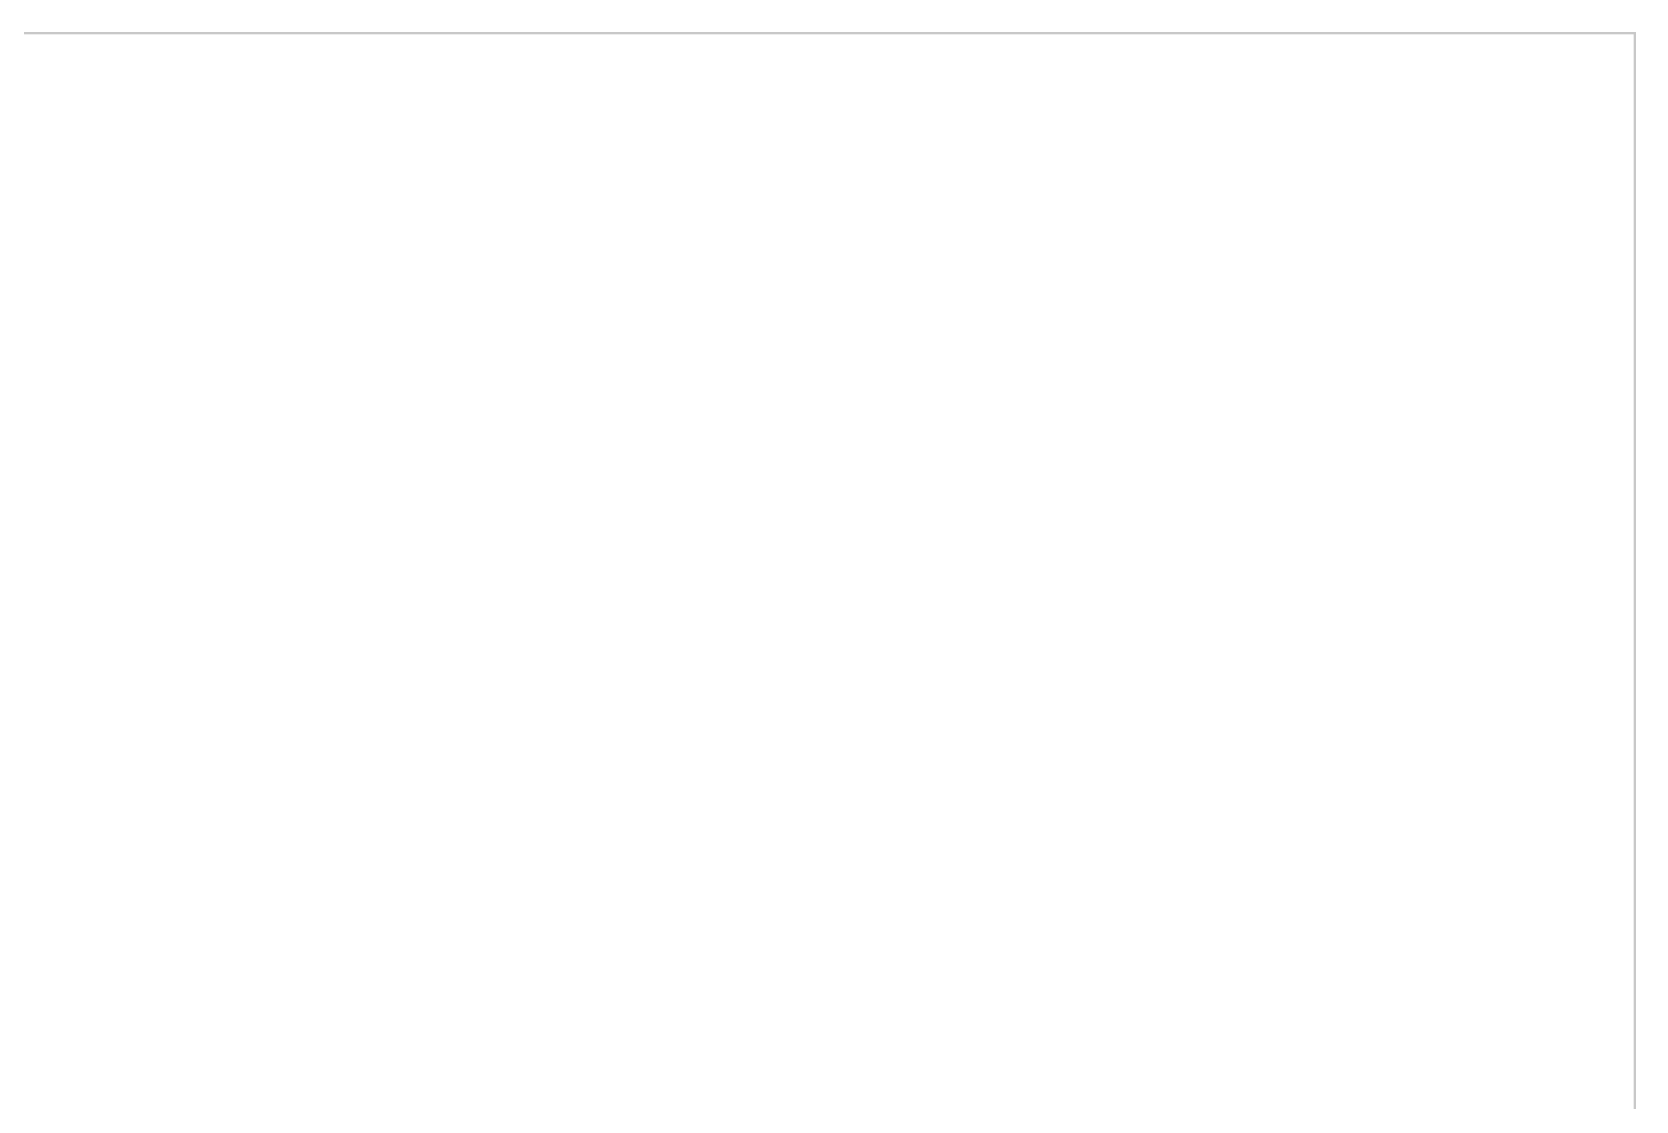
# Model space of a CAD drawing. Header units: inches. Extents: x 0 to 75.3, y 0 to 50.2.
# Drawn here: x 37.66 to 75.33, y 25.1 to 50.19 of the extents above; entities that cross this region are included whole.
import ezdxf
from ezdxf.enums import TextEntityAlignment as Align

# ---------------------------------------------------------------- set-up
doc = ezdxf.new("R2010")
doc.units = ezdxf.units.IN
doc.header["$MEASUREMENT"] = 0
doc.styles.get("Standard").update_dxf_attribs({"font": 'romans.shx'})

# ---------------------------------------------------------------- blocks, each defined once
blk = doc.blocks.new('S&L Title Block V2')
at = {"color": 2}
for points in [[(0, 22.587), (0.025, 22.562), (33.9, 22.587), (33.875, 22.562)], [(33.9, 22.587), (33.875, 22.562), (33.9, 0.012), (33.875, 0.012)]]:
    blk.add_trace(points, dxfattribs=at)
for tag, height, p in [('TITLE#1', 0.15, (31.11, 1.739)), ('TITLE#2', 0.1, (31.129, 1.58))]:
    blk.add_attdef(tag, text='', height=height).set_placement(p, align=Align.CENTER)
for tag, p, height in [('DRAWNBY', (28.968, 0.735), 0.1), ('SCALE', (30.644, 0.731), 0.1), ('CHKBY', (28.975, 0.429), 0.1), ('DATE', (30.653, 0.449), 0.1), ('SH#', (32.993, 0.197), 0.125)]:
    blk.add_attdef(tag, p, '', height=height)
blk.add_attdef('JOB#', text='', height=0.125).set_placement((32.83, 0.195), align=Align.RIGHT)
at = {"flags": 9}
blk.add_attdef('WD_TB', (0, 0), '', height=0.1, dxfattribs=at)

msp = doc.modelspace()

# ---------------------------------------------------------------- block references
at = {"xscale": 2.222053989974563, "yscale": 2.222053989974563, "zscale": 2.222053989974563}
msp.add_blockref('S&L Title Block V2', (0, 0), dxfattribs=at)

doc.saveas('drawing.dxf')
